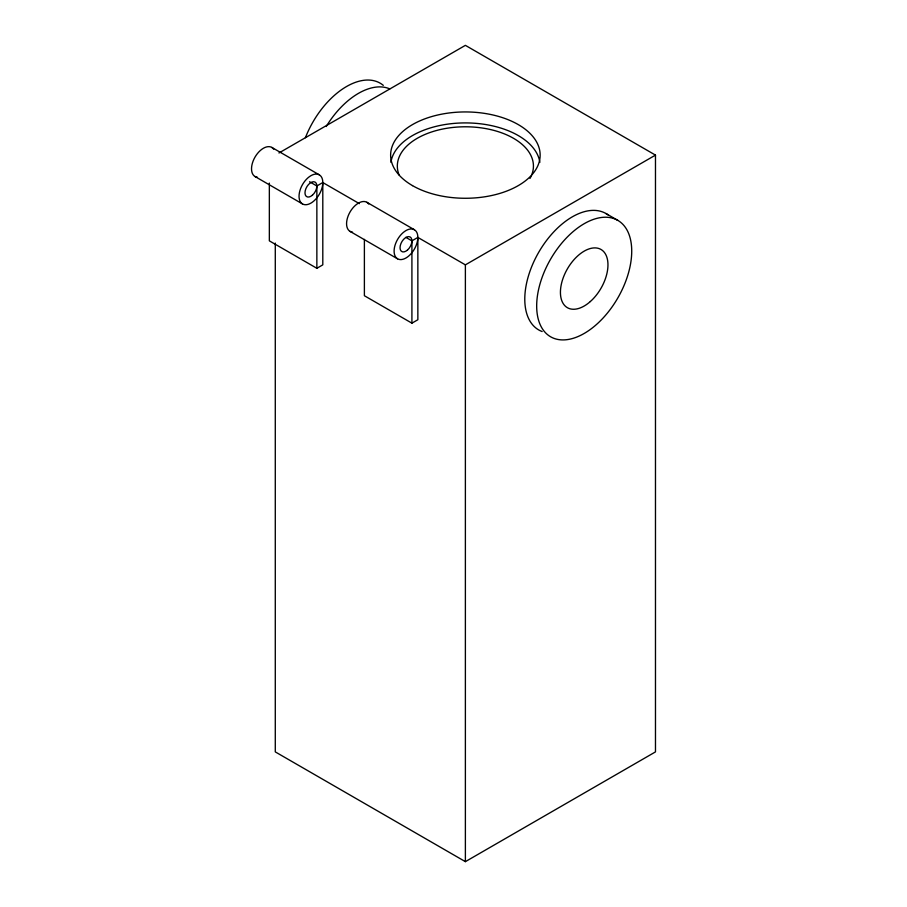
<?xml version="1.0" encoding="UTF-8"?>
<svg xmlns="http://www.w3.org/2000/svg" width="907" height="907" viewBox="0 0 907 907"><rect width="100%" height="100%" fill="white"/><g stroke="black" fill="none" stroke-linecap="round" stroke-linejoin="round"><path stroke-width="1.36" d="M278.959 152.977L465.382 45.35L655.478 155.108L655.478 751.892L465.382 861.65L275.286 751.892L275.286 243.076M309.559 181.751L316.86 185.969L322.801 182.545L359.365 203.644M269.345 183.089L269.345 240.854L316.86 268.291L322.801 264.855L322.801 182.545M405.826 237.328L411.914 240.854L417.855 237.419L465.382 264.855L655.478 155.108M364.387 239.38L364.387 295.727L411.914 323.164L417.855 319.74L417.855 237.419M605.921 213.508L617.803 220.367A67.209 38.808 -60 0 1 596.5 324.479A67.209 38.808 -60 0 1 538.293 290.875A67.209 38.808 -60 0 1 617.803 220.367M271.805 147.41L319.321 174.847A16.802 9.705 -60 0 1 314.003 200.878A16.802 9.705 -60 0 1 299.446 192.477A16.802 9.705 -60 0 1 319.321 174.847M366.847 202.284L414.374 229.732A16.802 9.705 -60 0 1 409.046 255.751A16.802 9.705 -60 0 1 394.5 247.35A16.802 9.705 -60 0 1 414.374 229.732M255.003 176.514L302.519 203.95M350.045 231.387L397.572 258.835M465.382 264.855L465.382 861.65M411.914 240.854L411.914 323.164M316.86 185.969L316.86 268.291M305.41 137.705A67.209 38.808 -60 0 1 383.298 85.36M542.159 331.543A67.209 38.808 -60 0 1 538.157 253.268A67.209 38.808 -60 0 1 608.03 214.902M352.506 232.147A16.802 9.705 -60 0 1 350.045 211.989A16.802 9.705 -60 0 1 368.741 204.041M257.463 177.273A16.802 9.705 -60 0 1 255.003 157.115A16.802 9.705 -60 0 1 273.687 149.167M531.117 176.253A68.048 39.284 0 0 1 529.983 178.43M399.114 175.006A68.048 39.284 0 0 1 465.382 126.787A68.048 39.284 0 0 1 531.649 175.006M390.894 162.33A74.771 43.173 0 0 1 465.382 122.91A74.771 43.173 0 0 1 539.869 162.33M326.214 126.526A67.209 38.808 -60 0 1 389.795 88.897M590.344 301.532A33.604 19.398 -60 0 0 601.001 249.47A33.604 19.398 -60 0 0 561.24 284.73A33.604 19.398 -60 0 0 590.344 301.532M412.515 185.629A74.771 43.173 0 0 0 537.602 166.276A74.771 43.173 0 0 0 446.029 113.409A74.771 43.173 0 0 0 412.515 185.629M407.515 250.015A8.401 4.852 -60 0 0 410.179 236.999A8.401 4.852 -60 0 0 400.236 245.82A8.401 4.852 -60 0 0 407.515 250.015M312.462 195.141A8.401 4.852 -60 0 0 315.126 182.126A8.401 4.852 -60 0 0 305.183 190.935A8.401 4.852 -60 0 0 312.462 195.141"/></g></svg>
